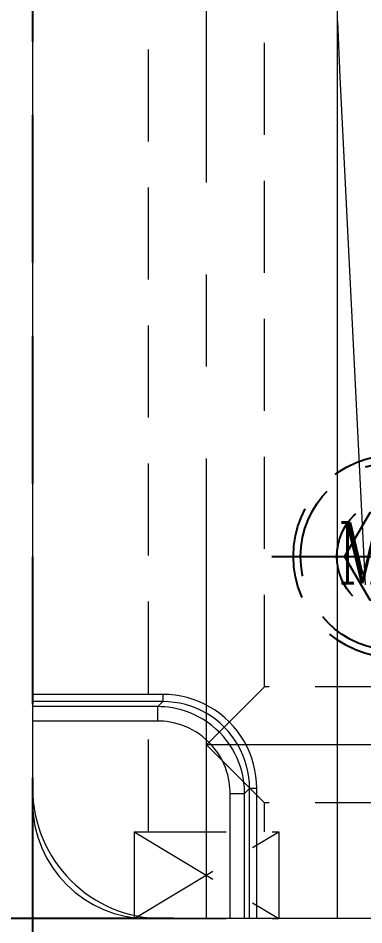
# Model space of a CAD drawing. Header units: inches. Extents: x 160917 to 162189, y -51061 to -50161.
# Drawn here: x 161455.4 to 161479.3, y -50557.6 to -50495.1 of the extents above; entities that cross this region are included whole.
import ezdxf

# ---------------------------------------------------------------- set-up
doc = ezdxf.new("R2010")
doc.units = ezdxf.units.IN
doc.header["$LTSCALE"] = 2
doc.header["$MEASUREMENT"] = 0
doc.header["$PDMODE"] = 3
doc.header["$PDSIZE"] = 0.3125
doc.linetypes.add('CENTER', pattern=[50.8, 31.75, -6.35, 6.35, -6.35])
doc.linetypes.add('HIDDEN', pattern=[9.525, 6.35, -3.175])
doc.layers.get('0').update_dxf_attribs({"linetype": 'CONTINUOUS'})
doc.layers.get('Defpoints').update_dxf_attribs({"linetype": 'CONTINUOUS'})
for name, color, linetype, lineweight in [('dim', 3, 'CONTINUOUS', 15), ('PRODUCT', 1, 'CONTINUOUS', 15), ('WR', 122, 'HIDDEN', 18), ('枕位', 75, 'CONTINUOUS', 15)]:
    doc.layers.add(name, color=color, linetype=linetype, lineweight=lineweight)
doc.layers.add('Layer3', color=3, linetype='CONTINUOUS')
doc.layers.add('SCREW', color=52, linetype='HIDDEN')
doc.styles.add('ROMANC', font='romanc', dxfattribs={"width": 0.6, "height": 1})
doc.styles.get("Standard").update_dxf_attribs({"font": 'txt.shx', "width": 0.67})
doc.dimstyles.new('2.00', dxfattribs={"dimtxt": 5, "dimasz": 4, "dimexe": 0.666, "dimexo": 0.626, "dimgap": 1, "dimtad": 0, "dimzin": 0, "dimdsep": 46, "dimtxsty": 'Standard', "dimcen": 0.09, "dimclrd": 3, "dimclre": 3, "dimclrt": 7, "dimazin": 0, "dimtfac": 1, "dimtofl": 0, "dimtmove": 0, "dimatfit": 0, "dimfxl": 0, "dimtolj": 1, "dimtzin": 0, "dimarcsym": 0})

# ---------------------------------------------------------------- blocks, each defined once
blk = doc.blocks.new('*D35639')
at = {"layer": 'Defpoints', "color": 0}
for p in [(161456.428, -50548.211), (161636.428, -50548.211), (161636.428, -50619.687)]:
    blk.add_point(p, dxfattribs=at)
at = {"layer": 'dim', "color": 3, "linetype": 'ByBlock', "lineweight": -2}
for p, q in [((161456.428, -50548.837), (161456.428, -50620.353)), ((161636.428, -50548.837), (161636.428, -50620.353)), ((161460.428, -50619.687), (161538.449, -50619.687)), ((161632.428, -50619.687), (161554.407, -50619.687))]:
    blk.add_line(p, q, dxfattribs=at)
at = {"layer": 'dim', "color": 3, "linetype": 'ByBlock'}
for points in [[(161460.428, -50619.021), (161460.428, -50620.354), (161456.428, -50619.687)], [(161632.428, -50620.354), (161632.428, -50619.021), (161636.428, -50619.687)]]:
    blk.add_solid(points, dxfattribs=at)
at = {"layer": 'dim', "color": 7, "linetype": 'ByBlock', "insert": (161546.428, -50619.687), "char_height": 5, "attachment_point": 5}
blk.add_mtext('\\A1;180.00', dxfattribs=at)
blk = doc.blocks.new('*D35640')
at = {"layer": 'Defpoints', "color": 0}
for p in [(161381.376, -50267.211), (161466.811, -50267.211), (161466.811, -50557.211)]:
    blk.add_point(p, dxfattribs=at)
at = {"layer": 'dim', "color": 3, "linetype": 'ByBlock', "lineweight": -2}
for p, q in [((161466.185, -50267.211), (161380.71, -50267.211)), ((161381.376, -50271.211), (161381.376, -50403.674)), ((161381.376, -50553.211), (161381.376, -50420.749)), ((161466.185, -50557.211), (161380.71, -50557.211))]:
    blk.add_line(p, q, dxfattribs=at)
at = {"layer": 'dim', "color": 3, "linetype": 'ByBlock'}
for points in [[(161382.042, -50271.211), (161380.709, -50271.211), (161381.376, -50267.211)], [(161380.709, -50553.211), (161382.042, -50553.211), (161381.376, -50557.211)]]:
    blk.add_solid(points, dxfattribs=at)
at = {"layer": 'dim', "color": 7, "linetype": 'ByBlock', "insert": (161381.376, -50412.211), "char_height": 5, "attachment_point": 5, "rotation": 90}
blk.add_mtext('\\A1;290.00', dxfattribs=at)
blk = doc.blocks.new('20160723.115749')
at = {"layer": 'SCREW', "linetype": 'CENTER', "ltscale": 0.15}
for p, q in [((0, -8.5), (0, 8.5)), ((-8.5, 0), (8.5, 0))]:
    blk.add_line(p, q, dxfattribs=at)
at = {"layer": 'SCREW', "ltscale": 0.5}
blk.add_lwpolyline([(-1.732, 3), (-3.464, 0), (-1.732, -3), (1.732, -3), (3.464, 0), (1.732, 3)], close=True, dxfattribs=at)
for radius in [7, 6.5, 4]:
    blk.add_circle((0, 0), radius, dxfattribs=at)
at = {"layer": 'Layer3', "style": 'ROMANC', "width": 0.8}
blk.add_text('M8', height=4.1865, dxfattribs=at).set_placement((-3.976, -1.858))

msp = doc.modelspace()

# ---------------------------------------------------------------- linework, layer by layer
at = {"color": 8, "linetype": 'HIDDEN', "ltscale": 0.8}
msp.add_line((161456.428, -50212.211), (161456.428, -50612.211), dxfattribs=at)
at = {"layer": 'PRODUCT', "linetype": 'ByBlock'}
for p, q in [((161456.428, -50275.211), (161456.428, -50549.211)), ((161465.412, -50541.737), (161456.428, -50541.737)), ((161465.412, -50542.236), (161456.428, -50542.236)), ((161465.412, -50542.236), (161465.067, -50542.581)), ((161465.412, -50541.737), (161465.412, -50542.236)), ((161465.067, -50542.581), (161456.428, -50542.581)), ((161465.067, -50543.579), (161465.067, -50542.581)), ((161465.067, -50543.579), (161456.428, -50543.579)), ((161470.06, -50557.211), (161470.06, -50548.391)), ((161470.06, -50548.573), (161471.059, -50548.573)), ((161471.403, -50548.228), (161471.059, -50548.573)), ((161471.059, -50557.211), (161471.059, -50548.573)), ((161471.903, -50548.228), (161471.403, -50548.228)), ((161471.403, -50557.211), (161471.403, -50548.228)), ((161471.903, -50557.211), (161471.903, -50548.228)), ((161628.428, -50557.211), (161464.428, -50557.211))]:
    msp.add_line(p, q, dxfattribs=at)
for points in [[(161471.903, -50548.228), (161471.888, -50547.798), (161471.846, -50547.374), (161471.777, -50546.956), (161471.68, -50546.541), (161471.555, -50546.131), (161471.405, -50545.733), (161471.23, -50545.347), (161471.029, -50544.972), (161470.805, -50544.613), (161470.559, -50544.271), (161470.29, -50543.943), (161470.001, -50543.636), (161469.694, -50543.348), (161469.366, -50543.079), (161469.024, -50542.833), (161468.665, -50542.61), (161468.29, -50542.409), (161467.904, -50542.234), (161467.507, -50542.084), (161467.098, -50541.959), (161466.683, -50541.862), (161466.265, -50541.793), (161465.841, -50541.751), (161465.412, -50541.737)], [(161471.403, -50548.228), (161471.39, -50547.832), (161471.352, -50547.439), (161471.287, -50547.05), (161471.197, -50546.666), (161471.083, -50546.29), (161470.944, -50545.923), (161470.781, -50545.566), (161470.597, -50545.222), (161470.39, -50544.89), (161470.163, -50544.574), (161469.916, -50544.273), (161469.649, -50543.989), (161469.365, -50543.723), (161469.064, -50543.476), (161468.748, -50543.248), (161468.417, -50543.042), (161468.072, -50542.857), (161467.716, -50542.695), (161467.349, -50542.557), (161466.972, -50542.442), (161466.589, -50542.352), (161466.2, -50542.288), (161465.807, -50542.249), (161465.412, -50542.236)], [(161471.059, -50548.573), (161471.055, -50548.356), (161471.042, -50548.123), (161471.018, -50547.874), (161470.98, -50547.608), (161470.928, -50547.328), (161470.859, -50547.039), (161470.771, -50546.74), (161470.664, -50546.435), (161470.537, -50546.128), (161470.389, -50545.821), (161470.22, -50545.516), (161470.031, -50545.217), (161469.821, -50544.926), (161469.592, -50544.645), (161469.345, -50544.378), (161469.083, -50544.126), (161468.805, -50543.89), (161468.516, -50543.674), (161468.218, -50543.477), (161467.911, -50543.299), (161467.602, -50543.144), (161467.291, -50543.009), (161466.979, -50542.895), (161466.674, -50542.801), (161466.375, -50542.726), (161466.085, -50542.668), (161465.807, -50542.627), (161465.545, -50542.6), (161465.298, -50542.585), (161465.067, -50542.581)], [(161470.06, -50548.391), (161470.048, -50548.197), (161470.026, -50547.99), (161469.994, -50547.769), (161469.952, -50547.535), (161469.894, -50547.294), (161469.82, -50547.046), (161469.732, -50546.79), (161469.626, -50546.535), (161469.503, -50546.28), (161469.362, -50546.024), (161469.204, -50545.776), (161469.03, -50545.534), (161468.838, -50545.299), (161468.634, -50545.077), (161468.415, -50544.867), (161468.183, -50544.67), (161467.943, -50544.49), (161467.695, -50544.326), (161467.438, -50544.178), (161467.181, -50544.048), (161466.922, -50543.936), (161466.661, -50543.841), (161466.407, -50543.762), (161466.158, -50543.7), (161465.915, -50543.653), (161465.684, -50543.618), (161465.467, -50543.593), (161465.261, -50543.58), (161465.067, -50543.579)]]:
    msp.add_lwpolyline(points, dxfattribs=at)
for centre, radius in [((161465.428, -50548.211), 9), ((161464.428, -50549.211), 8)]:
    msp.add_arc(centre, radius, 180, 270, dxfattribs=at)
at = {"layer": 'WR', "linetype": 'HIDDEN', "ltscale": 0.5}
for p, q in [((161464.428, -50551.211), (161464.428, -50432.211)), ((161472.428, -50541.211), (161472.428, -50432.211)), ((161472.428, -50541.211), (161468.428, -50545.211)), ((161539.428, -50541.211), (161472.428, -50541.211)), ((161468.428, -50545.211), (161472.428, -50549.211)), ((161472.428, -50551.211), (161472.428, -50549.211)), ((161539.428, -50549.211), (161472.428, -50549.211)), ((161463.428, -50557.211), (161473.428, -50551.211)), ((161463.428, -50551.211), (161473.428, -50557.211)), ((161463.428, -50551.211), (161463.428, -50557.211)), ((161463.428, -50551.211), (161473.428, -50551.211)), ((161473.428, -50551.211), (161473.428, -50557.211)), ((161463.428, -50557.211), (161473.428, -50557.211))]:
    msp.add_line(p, q, dxfattribs=at)
at = {"layer": 'WR', "linetype": 'CENTER', "ltscale": 0.5}
for p, q in [((161468.428, -50557.211), (161468.428, -50432.211)), ((161540.428, -50545.211), (161468.428, -50545.211))]:
    msp.add_line(p, q, dxfattribs=at)
at = {"layer": '枕位', "linetype": 'ByBlock', "ltscale": 0.3}
for p, q in [((161477.468, -50495.293), (161477.638, -50499.122)), ((161477.468, -50557.211), (161477.468, -50495.293)), ((161477.638, -50499.122), (161479.37, -50534.172))]:
    msp.add_line(p, q, dxfattribs=at)
msp.add_lwpolyline([(161477.468, -50495.293), (161477.477, -50494.699), (161477.501, -50494.096), (161477.543, -50493.485), (161477.602, -50492.862), (161477.677, -50492.231), (161477.766, -50491.6), (161477.868, -50490.967), (161477.984, -50490.335), (161478.104, -50489.715), (161478.229, -50489.108), (161478.358, -50488.514)], dxfattribs=at)

# ---------------------------------------------------------------- block references
at = {"layer": 'SCREW', "linetype": 'ByBlock'}
msp.add_blockref('20160723.115749', (161481.428, -50532.211), dxfattribs=at)

# ---------------------------------------------------------------- dimensions: what is measured, and where the dimension line sits
at = {"layer": 'dim', "linetype": 'ByBlock'}
dim = msp.add_linear_dim(base=(161381.376, -50267.211), p1=(161466.811, -50557.211), p2=(161466.811, -50267.211), angle=90, dimstyle='2.00', dxfattribs=at)
dim.commit()
dim.dimension.update_dxf_attribs({"geometry": '*D35640', "text_midpoint": (161381.376, -50412.211), "dimtype": 160})
dim = msp.add_linear_dim(base=(161636.428, -50619.687), p1=(161456.428, -50548.211), p2=(161636.428, -50548.211), dimstyle='2.00', dxfattribs=at)
dim.commit()
dim.dimension.update_dxf_attribs({"geometry": '*D35639', "text_midpoint": (161546.428, -50619.687)})

doc.saveas('drawing.dxf')
